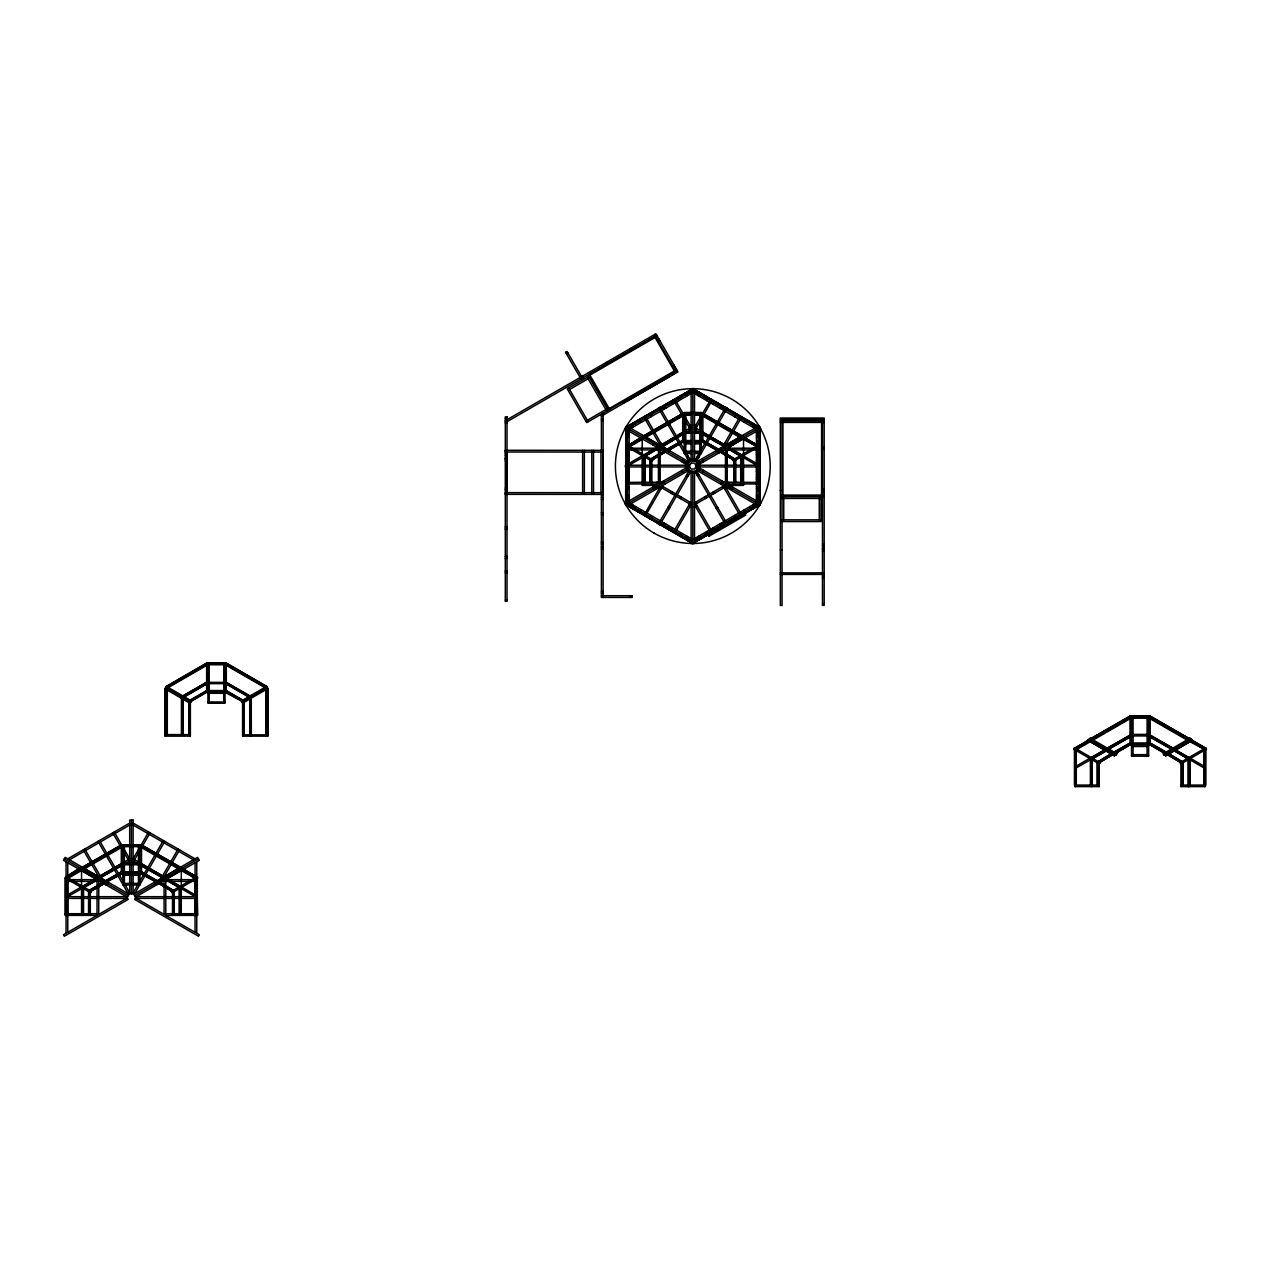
<?xml version="1.0" encoding="UTF-8"?>
<svg xmlns="http://www.w3.org/2000/svg" width="1270" height="1270" viewBox="0 0 1270 1270"><rect width="100%" height="100%" fill="white"/><g stroke="black" fill="none" stroke-linecap="round" stroke-linejoin="round"><path stroke-width="1.5" d="M66.072 878.586L66.072 877.697M179.562 913.86L179.562 915.4L179.562 887.619M603.266 492.681L603.266 494.395L505.301 494.347L505.301 492.633L601.313 492.681M603.266 452.056L603.266 450.342L505.301 450.294L505.301 452.009L601.297 452.056M740.966 482.409L740.966 483.949L740.966 456.168M1074.737 749.776L1074.737 748.903M660.781 447.596L691.166 429.308M188.881 734.6L188.881 702.326L190.373 703.199L190.373 736.14L164.989 736.14L164.878 688.769L166.354 686.356L206.645 663.019L206.645 692.325L191.675 700.976L189.992 703.262M166.545 687.959L167.18 686.848M65.977 876.744L64.992 877.967L90.678 892.794L91.44 891.461L65.77 876.633M80.01 869.632L80.788 868.299M64.357 858.822L81.566 868.759L67.739 877.76M90.472 892.667L91.249 891.334M138.938 848.773L133.128 858.837L147.86 867.331M140.875 845.423L148.606 832.009M134.604 859.679L150.098 832.866M163.354 840.518L133.191 892.746L134.668 893.604L164.83 841.375M154.607 882.523L155.416 883.809L154.607 882.523L181.277 866.965L181.959 868.49L181.277 866.965M157.083 884.46L156.273 883.174L157.083 884.46L183.61 869.14L196.818 876.76L197.596 915.4L165.783 915.4L165.783 898.398M162.592 875.84L178.086 849.027M179.562 849.884L164.084 876.697L149.336 868.188M164.005 876.935L141.51 864.251M178.53 887.333L165.576 879.538L195.215 896.652M165.449 879.777L167.053 878.697L195.215 894.874M196.564 876.919L183.483 869.363L182.801 867.854L183.61 869.14L182.007 870.22L195.088 877.76L195.056 862.774M184.198 869.029L199.326 860.298L197.612 857.345L133.763 894.207L135.477 897.16L183.61 869.14M626.586 446.627L640.604 437.674L642.223 438.753L642.096 485.426L659.289 485.426L659.289 446.722M652.685 444.897L653.542 443.405M655.114 444.309L655.971 442.833M657.733 445.833L658.59 444.341M651.875 461.216L652.637 459.883M659.368 448.548L660.146 447.215M660.908 447.659L682.704 434.499M627.713 505.936L628.571 504.444M693.912 391.271L694.769 389.779M661.718 450.104L662.575 448.627M630.333 507.444L631.19 505.968M696.531 392.779L697.389 391.303M664.146 449.532L665.004 448.056M632.047 506.46L632.904 504.968M631.904 508.349L632.762 506.873M698.103 393.684L698.96 392.208M632.46 508.667L633.317 507.19M698.103 395.653L698.96 394.176M634.032 509.572L635.73 506.603M699.357 396.383L701.088 393.43M637.667 511.683L638.524 510.191M703.866 397.018L704.723 395.526M639.239 512.588L640.096 511.096M705.437 397.923L706.295 396.43M640.651 511.429L641.509 509.937M706.707 400.622L707.565 399.145M643.985 515.318L660.146 486.918L691.102 504.777L675.608 531.606M700.326 417.322L694.515 427.371L725.472 445.246L740.95 418.417M702.262 413.956L711.041 399.177M645.096 515.969L645.954 514.477M710.438 402.78L712.153 399.812M646.144 514.588L661.622 487.775M695.992 428.228L711.486 401.399M662.13 488.061L662.988 486.585M695.658 430.006L696.516 428.53M713.057 404.289L713.915 402.812M681.942 461.788L682.8 460.296M650.145 516.906L651.002 515.429M649.843 518.7L650.7 517.223M716.042 404.035L716.899 402.558M683.514 462.693L684.371 461.2M651.415 519.62L652.272 518.128M717.614 404.94L718.471 403.463M670.878 493.109L671.735 491.633M704.39 435.054L705.247 433.562M719.884 408.226L720.725 406.749M671.989 493.744L672.846 492.268M705.501 435.689L706.358 434.213M688.737 465.709L689.594 464.233M721.455 409.131L722.297 407.654M688.594 471.678L658.336 524.081L659.813 524.939L690.07 472.535M695.547 459.629L725.805 407.225L727.281 408.067L697.024 460.486M708.581 437.467L709.438 435.991M724.075 410.654L724.932 409.162M663.305 524.51L664.162 523.018M696.008 467.931L696.865 466.455M679.26 497.951L680.117 496.459M712.772 439.896L713.629 438.404M664.877 525.415L665.734 523.923M680.371 498.586L681.228 497.11M713.883 440.531L714.74 439.055M667.147 528.685L667.988 527.209M733.346 414.02L734.203 412.544M668.718 529.606L669.56 528.114M734.917 414.941L735.774 413.448M702.818 471.853L703.675 470.376M734.616 416.735L735.473 415.258M671.687 529.352L672.544 527.86M689.102 503.634L689.959 502.158M718.344 453.231L743.347 438.642M722.614 445.579L723.471 444.087M674.132 530.749L689.61 503.92M723.995 444.389L739.473 417.56M673.465 532.336L675.164 529.368M739.664 417.671L740.521 416.195M694.436 429.308L723.932 446.326L702.897 434.499M674.576 532.987L675.418 531.495M740.775 418.322L741.632 416.83M739.918 455.867L726.98 448.088L756.618 465.201M726.837 448.31L728.44 447.246L756.618 463.423M744.109 422.211L744.966 420.735M679.307 535.718L680.164 534.241M745.522 421.053L746.379 419.576M680.879 536.623L681.736 535.146M747.093 421.957L747.951 420.481M742.537 435.737L743.49 436.801M684.53 538.734L686.244 535.781M750.729 424.069L751.586 422.577M756.475 446.31L743.537 438.531L756.745 446.151M686.641 537.972L687.499 536.496M743.394 438.753L745.014 437.674L759.015 446.627M752.3 424.974L753.158 423.481M686.641 539.956L687.499 538.48M752.856 425.291L753.713 423.815M752.713 427.18L753.57 425.704M720.614 484.108L722.312 481.139M688.213 540.861L689.07 539.385M754.428 426.196L755.285 424.72M723.043 483.537L723.884 482.044M757.047 427.704L757.904 426.228M727.027 487.807L727.885 486.331M729.647 489.315L730.504 487.839M732.076 488.744L732.933 487.267M1073.864 749.284L1087.882 740.331L1089.358 741.188L1076.404 748.967M1099.153 763.873L1099.915 762.54M1163.288 753.713L1164.098 754.999L1163.288 753.713L1189.942 738.172L1190.625 739.68L1189.942 738.172M1164.939 754.364L1165.622 755.888L1192.292 740.331L1191.466 739.045L1164.098 754.999M1165.622 755.888L1191.482 740.839L1206.294 749.284M1187.196 758.523L1174.258 750.745L1175.734 749.887L1203.897 766.08M1174.115 750.967L1175.734 749.887M1150.175 744.649L1164.32 753.126L1150.175 744.966L1150.175 716.026L1189.244 738.568L1150.175 716.328L1129.982 716.328L1090.93 738.568L1129.982 716.026L1129.982 744.966L1115.854 753.126L1129.982 744.649M1203.754 748.967L1190.815 741.188L1204.024 748.808M66.008 876.76L80.026 867.854L107.41 883.809L108.077 882.285L107.41 883.809M80.153 868.077L66.262 876.919M81.677 867.204L80.867 868.49L81.55 866.965L108.22 882.523M105.886 884.682L106.553 883.174L105.886 884.682L79.216 869.14M642.128 436.801L642.938 435.515L669.481 450.834L668.671 452.12M1074.944 748.109L1088.025 740.569L1088.692 739.045L1116.076 754.999L1116.759 753.491L1116.076 754.999M1090.216 738.172L1089.549 739.68L1090.216 738.172L1116.886 753.713M1114.425 755.65L1115.235 754.364L1114.552 755.888L1087.882 740.331L1114.552 755.888M601.393 492.458L601.393 597.424L632.19 597.424L632.142 595.709L630.333 597.424L630.333 595.709M706.422 534.162L744.934 511.889M566.499 353.933L567.992 353.076L565.594 352.361M656.765 335.232L506.301 422.1L505.444 420.624L655.907 333.756L677.942 371.904L603.282 415.004L602.424 413.528M655.383 336.264L588.661 374.793L608.87 409.813M589.105 375.571L655.05 337.502M655.923 337.201L657.4 336.344M569.595 389.509L588.121 378.809M657.431 339.82L658.924 338.963M658.336 341.392L659.828 340.535M672.544 365.982L674.021 365.125M673.449 367.554L674.926 366.697M587.343 420.259L605.869 409.559M586.073 421.481L587.565 420.624M606.092 409.94L607.568 409.083M674.957 370.173L676.434 369.316M608.425 409.035L674.37 370.951M677.085 370.427L586.724 422.592L567.261 388.89L588.74 376.476L608.203 410.194M628.475 398.986L647.732 387.858L648.16 388.604M628.793 400.082L668.306 377.269M206.645 663.337L166.56 686.483L165.148 688.927L165.259 736.14M167.053 686.768L206.645 663.908M167.513 687.022L206.645 664.432M167.783 687.181L206.645 664.75M168.339 687.499L206.645 665.385M625.745 427.355L692.801 388.652L759.857 427.355L759.857 504.793L692.801 543.512L625.745 504.793L625.745 427.355L688.467 463.582M691.134 391.589L627.459 428.355L625.745 428.355M630.285 428.704L691.69 393.24M206.645 682.276L182.959 695.944L206.645 682.339M183.293 696.135L206.645 682.657M184.245 696.69L206.645 683.752M184.515 696.849L206.645 684.07M627.666 445.468L640.747 437.912M628.999 445.341L641.413 438.182M644.493 436.404L682.704 414.337L685.784 414.337M628.872 446.151L642.223 438.753L629.126 446.31L628.936 482.409M682.704 415.068L645.128 436.769L682.704 415.385M190.182 700.119L206.645 690.61M190.436 700.262L206.645 690.912M628.999 447.119L642.953 439.071M646.033 437.293L682.704 416.115M191.405 700.818L206.645 692.023L226.314 692.023L241.554 700.818L242.84 703.04L242.84 736.14M668.353 425.434L669.846 424.593M656.717 445.246L660.765 442.912M688.753 426.752L691.452 425.196M628.999 463.423L657.161 447.246L658.781 448.31L645.684 455.867M644.223 455.025L657.304 447.469M682.704 432.8L660.209 445.484L691.102 427.371L685.292 417.322M660.956 445.77L684.244 432.308L699.468 432.308M628.999 465.201L658.781 448.31M682.704 440.309L666.972 449.389L682.704 440.611M668.449 450.231L682.704 442.008M668.576 450.469L682.704 442.309L691.055 442.309M225.044 692.261L241.3 700.976L266.668 686.324L267.843 688.61L267.954 736.14L242.586 736.14L242.586 703.199L267.954 688.546M241.998 702.056L267.256 687.467M686.498 456.867L687.991 456.009M687.149 457.978L688.626 457.121M687.769 461.232L691.134 459.295M687.61 467.106L624.888 503.317L626.602 506.27L689.324 470.059M696.293 462.089L759.015 425.879L760.714 428.847L697.992 465.058M742.664 435.515L716.137 450.834L716.947 452.12M625.745 504.793L688.467 468.582M697.135 463.582L759.857 427.355M694.484 472.869L697.849 470.932M696.992 475.028L698.468 474.17M697.627 476.139L699.119 475.282M732.774 459.994L758.444 445.167L759.222 446.5L733.552 461.327L732.981 459.883M67.77 858.822L129.699 823.071M69.485 859.806L84.122 851.36M85.598 850.503L98.854 842.851M100.33 841.994L113.586 834.342M115.078 833.485L129.699 825.04M694.436 502.856L723.836 485.886M694.15 506.968L696.849 505.412M724.837 489.252L728.901 486.918M81.55 868.743L66.072 876.808M83.09 867.854L121.317 845.788M67.469 877.618L80.693 869.982M121.317 846.534L83.725 868.235L121.317 846.836M67.612 878.586L81.55 870.521L81.55 915.4M84.63 868.743L121.317 847.566M715.772 507.571L717.264 506.714M716.423 508.683L717.899 507.825M113.49 868.188L98.742 876.697L83.264 849.884M114.967 867.331L129.699 858.837L123.889 848.773M67.612 894.874L95.774 878.697L97.377 879.777L84.296 887.333M121.317 863.87L98.742 876.903L121.317 864.251M82.82 886.476L95.901 878.919M67.612 896.652L97.377 879.777M129.699 860.806L100.282 877.792L121.317 865.949M693.912 538.924L755.332 503.46M694.484 540.56L758.158 503.809L759.857 503.809M89.456 890.159L102.537 882.602L89.583 890.381L91.059 891.238L104.14 883.682L90.932 891M121.317 871.76L105.585 880.84L121.317 872.061M139.97 873.538L155.781 881.697L141.51 873.76L121.317 873.76L107.061 881.697L122.857 873.538M708.073 535.289L745.109 513.905M134.62 895.683L198.469 858.822M1088.692 740.839L1074.737 747.998L1074.737 786.606L1099.28 786.606L1099.28 785.066L1074.468 785.066L1074.468 749.617M1093.422 738.092L1129.982 716.994M1076.15 748.808L1089.358 741.188M1129.982 717.725L1092.406 739.426L1129.982 718.026M1076.277 749.776L1090.231 741.728M1093.311 739.95L1129.982 718.772M1076.277 766.08L1104.44 749.887L1106.059 750.967L1092.962 758.523M1129.982 735.06L1107.424 748.093L1129.982 735.457M1091.501 757.682L1104.582 750.125M1076.277 767.858L1106.059 750.967M1129.982 736.838L1108.964 748.982L1129.982 737.156M1129.982 742.95L1114.25 752.046L1129.982 743.267M1190.72 739.505L1189.18 738.616M183.483 869.363L182.007 870.22L181.261 868.759L196.755 876.808M1190.673 741.41L1192.149 740.569L1205.23 748.109M709.39 533.844L692.61 543.481L625.665 504.603L625.872 427.196L693.007 388.683L759.936 427.545L759.746 504.952L744.633 513.62M682.704 413.448L691.055 413.448M694.563 413.448L702.897 413.448M691.055 413.687L682.704 413.687L643.652 435.928L684.244 412.464L701.357 412.464L741.966 435.928L702.897 413.687L694.563 413.687M699.818 414.337L702.897 414.337L741.124 436.404M685.784 414.941L691.055 414.941L685.784 415.163M694.563 414.941L699.818 414.941L694.563 415.163M601.393 416.147L603.107 416.147M505.301 418.147L507.016 418.147M780.336 418.925L824.182 418.925M601.393 419.179L603.107 419.179M782.05 419.814L822.468 419.814M822.468 420.211L824.182 420.243M601.393 420.989L603.107 420.989M780.336 420.862L824.182 420.862M505.301 421.164L507.016 421.164M780.336 422.402L824.182 422.402M505.301 422.989L507.016 422.989M759.857 428.355L758.158 428.355L694.484 391.589M625.745 429.641L627.459 429.641L627.459 502.523L625.745 502.523M759.857 429.641L758.158 429.641L758.158 502.523L759.857 502.523M685.784 431.768L691.055 431.768M694.563 431.768L699.818 431.768M625.745 432.657L627.459 432.657M758.158 432.657L759.857 432.657M682.704 433.292L684.244 433.292M685.784 433.308L691.055 433.308M694.563 433.308L699.818 433.308M701.357 433.292L702.897 433.292M627.459 433.642L629.174 433.642M756.444 433.642L758.158 433.642M682.704 434.197L684.244 434.197M701.357 434.197L702.897 434.197M625.745 434.467L627.459 434.467M758.158 434.467L759.857 434.467M625.745 435.118L627.459 435.118M758.158 435.118L759.857 435.118M627.459 435.467L629.174 435.467M756.444 435.467L758.158 435.467M629.174 436.912L625.745 436.928M756.444 436.912L759.857 436.928M685.784 440.579L691.055 440.579M694.563 440.579L699.818 440.579M685.784 440.817L691.055 440.817M694.563 440.817L699.818 440.817M625.745 441.134L627.459 441.134M758.158 441.134L759.857 441.134M682.704 442.071L684.244 442.071M701.357 442.071L702.897 442.071M694.563 442.309L702.897 442.309L717.042 450.469M625.745 442.944L627.459 442.944M758.158 442.944L759.857 442.944M684.244 443.198L685.784 443.198M699.818 443.198L701.357 443.198M627.459 443.579L629.174 443.579M756.444 443.579L758.158 443.579M685.784 443.849L691.055 443.849M694.563 443.849L699.818 443.849M744.204 438.182L758.158 445.341M756.618 446.246L758.158 446.23M758.158 447.135L742.664 439.071M822.468 447.469L824.182 447.469L822.468 449.294L824.182 449.294M627.459 448.215L658.431 448.215M727.186 448.215L758.158 448.215M625.745 448.421L627.459 448.421M758.158 448.421L759.857 448.421M625.745 449.707L629.174 449.707M756.444 449.707L759.857 449.707M627.459 449.913L658.431 449.913M727.186 449.913L758.158 449.913M684.244 451.263L701.357 451.263M685.784 451.993L691.055 451.993M694.563 451.993L699.818 451.993M627.459 452.723L629.174 452.723M684.244 452.628L685.784 452.628M699.818 452.628L701.357 452.628M756.444 452.723L758.158 452.723M505.301 453.406L507.016 453.406M691.055 453.533L684.244 453.533L684.244 413.448M694.563 453.533L701.357 453.533L701.357 413.448M627.459 454.549L629.174 454.549M756.444 454.549L758.158 454.549M505.301 455.216L507.016 455.216M625.745 455.184L627.459 455.184M644.652 455.279L643.112 455.279L643.176 482.409M740.966 455.279L742.505 455.279L742.426 482.409M758.158 455.184L759.857 455.184M625.745 456.994L627.459 456.994M758.158 456.994L759.857 456.994M505.301 458.248L507.016 458.248M505.301 458.359L507.016 458.359M505.301 459.645L507.016 459.645M627.459 460.597L629.174 460.597M756.444 460.597L758.158 460.597M505.301 460.931L507.016 460.867M627.459 462.407L629.174 462.407M756.444 462.407L758.158 462.407M627.459 465.217L685.848 465.217M699.77 465.217L758.158 465.217M685.848 466.931L625.332 466.931L625.332 465.217M699.77 466.931L760.285 466.931L760.285 465.217M627.459 469.741L629.174 469.741M756.444 469.741L758.158 469.741M627.459 471.567L629.174 471.567M756.444 471.567L758.158 471.567M625.745 475.155L627.459 475.155M758.158 475.155L759.857 475.155M625.745 476.98L627.459 476.98M758.158 476.98L759.857 476.98M627.459 477.615L629.174 477.615M756.444 477.615L758.158 477.615M627.459 479.425L629.174 479.425M756.444 479.425L758.158 479.425M627.189 482.409L658.431 482.235M727.186 482.235L758.412 482.409M625.745 482.457L629.174 482.457M756.444 482.457L759.857 482.457M625.745 483.743L629.174 483.743M756.444 483.743L759.857 483.743M627.459 483.949L658.431 483.949M727.186 483.949L758.158 483.949M627.459 486.759L629.174 486.759M756.444 486.759L758.158 486.759M505.301 488.093L507.016 488.093L505.301 489.903L507.016 489.903M627.459 488.569L629.174 488.569M756.444 488.569L758.158 488.569M625.745 489.22L627.459 489.22M758.158 489.22L759.857 489.22M822.468 489.077L824.182 489.077M780.336 490.363L782.05 490.363M822.468 490.363L824.182 490.363M625.745 491.03L627.459 491.03M758.158 491.03L759.857 491.03M822.468 491.649L824.182 491.649M822.468 494.665L824.182 494.665M782.05 495.078L822.468 495.078M625.745 495.236L629.174 495.252M756.444 495.252L759.857 495.236M782.05 495.967L822.468 495.967M627.459 496.697L629.174 496.697M756.444 496.697L758.158 496.697M822.468 496.491L824.182 496.491M782.05 496.745L820.976 496.745L820.976 521.557L782.05 521.557M625.745 497.046L627.459 497.046M758.158 497.046L759.857 497.046M601.393 497.586L603.107 497.586L601.393 499.412L603.107 499.412M625.745 497.681L627.459 497.681M758.158 497.681L759.857 497.681M627.459 498.507L629.174 498.507M756.444 498.507L758.158 498.507M782.05 498.443L820.976 498.443M625.745 499.491L627.459 499.491M758.158 499.491L759.857 499.491M625.745 503.809L627.459 503.809L691.134 540.56M603.107 512.762L601.393 512.762L603.107 514.588L601.393 514.588M782.05 519.843L820.976 519.843M505.301 526.812L507.016 526.812M505.301 528.082L507.016 528.082M505.301 529.368L507.016 529.32M601.393 541.814L603.107 541.814M601.393 543.1L603.107 543.1M822.468 543.703L824.182 543.703M601.393 544.37L603.107 544.37M822.468 545.513L824.182 545.513M601.393 547.402L603.107 547.402M822.468 548.545L824.182 548.545M601.393 549.211L603.107 549.211M780.336 549.831L782.05 549.831M822.468 549.831L824.182 549.831M822.468 551.116L824.182 551.116M505.301 556.546L507.016 556.546L505.301 558.356L507.016 558.356M507.016 571.008L505.301 571.008L507.016 572.818L505.301 572.818M780.336 572.865L824.182 572.865M780.336 574.405L824.182 574.405M822.468 576.993L824.182 576.993M822.468 578.279L824.182 578.279M601.393 591.296L603.107 591.296M601.393 593.122L603.107 593.122M603.107 595.709L632.19 595.709M601.393 596.138L603.107 596.138M505.301 600.043L507.016 600.043M822.468 604.155L824.182 604.155M209.217 664.448L223.758 664.448M209.217 664.575L223.758 664.575M209.217 682.371L223.758 682.371M209.217 683.657L223.758 683.657M209.217 690.547L223.758 690.547M209.217 690.785L223.758 690.785M206.645 692.261L207.931 692.261M207.931 692.928L209.217 692.928M223.758 692.928L225.044 692.928M209.217 693.309L223.758 693.309M209.217 701.961L223.758 701.961M207.931 702.342L209.217 702.342M223.758 702.342L225.044 702.342M1129.982 716.105L1150.175 716.105M1131.522 716.994L1133.062 716.994M1133.062 717.645L1147.096 717.645M1133.062 717.82L1147.096 717.82M1133.062 734.409L1147.096 734.409M190.373 734.6L164.989 734.6L166.37 734.52L166.37 689.626M242.586 734.854L267.954 734.854M1129.982 735.949L1147.096 735.949M1131.522 736.838L1133.062 736.838M1133.062 743.236L1147.096 743.236M1133.062 743.474L1147.096 743.474M1129.982 744.966L1150.175 744.966M1147.096 745.855L1148.636 745.855M1133.062 746.506L1147.096 746.506M1203.897 748.903L1205.436 748.887M1205.436 749.792L1189.942 741.728M1133.062 754.65L1147.096 754.65M1131.522 755.285L1133.062 755.285M1147.096 755.285L1148.636 755.285M1091.93 757.936L1090.39 757.92L1090.47 785.066M1090.39 758.825L1091.93 758.825M1188.244 758.825L1189.784 757.92M121.317 844.899L141.51 844.899M124.396 846.63L138.43 846.63M124.396 863.219L138.43 863.219M124.396 864.759L139.97 864.759M121.317 865.648L122.857 865.648M139.97 865.648L141.51 865.648M124.396 872.046L138.43 872.046M124.396 872.284L138.43 872.284M122.857 874.665L124.396 874.665M138.43 874.665L139.97 874.665M124.396 875.3L138.43 875.3M66.072 879.665L97.044 879.665L97.044 896.683M196.755 879.665L165.783 879.665L165.783 896.683M66.072 881.38L97.044 881.38M165.783 881.38L196.755 881.38M124.396 883.444L138.43 883.444M122.857 883.698L139.97 883.698M122.857 884.095L124.396 884.095M138.43 884.095L139.97 884.095M83.264 886.746L81.724 886.73L81.788 913.86M179.562 886.746L181.102 886.73L181.038 913.86M66.072 896.683L126.381 896.683L126.381 898.398L66.072 898.398M196.755 896.683L136.446 896.683L136.446 898.398L196.755 898.398M66.072 913.701L97.044 913.701M165.783 913.701L196.755 913.701M65.23 913.86L90.614 913.86L90.614 915.4M197.596 913.86L172.212 913.86L172.212 915.4M1088.025 740.569L1089.501 741.41M693.912 393.24L755.332 428.704M744.871 437.912L757.952 445.468M702.897 415.068L740.489 436.769L702.897 415.385M702.897 416.115L739.584 437.293M715.772 424.593L717.264 425.434M694.15 425.196L696.849 426.752M724.837 442.912L728.901 445.246M702.897 432.419L725.472 445.437L702.897 432.8M728.313 447.469L741.394 455.025M701.357 432.308L724.662 445.77M702.897 440.309L718.645 449.389L702.897 440.611M702.897 442.008L717.169 450.231M1192.292 740.331L1205.5 747.966L1205.436 786.606L1180.878 786.606L1180.878 785.066L1205.69 785.066L1205.69 749.617M1151.842 717.947L1189.165 740.394M697.627 456.009L699.119 456.867M1150.175 717.725L1187.767 739.426L1150.175 718.026M696.992 457.121L698.468 457.978M1150.175 718.772L1186.863 739.95M694.484 459.295L697.849 461.232M689.324 462.089L626.602 425.879L624.888 428.847L687.61 465.058M697.992 467.106L760.714 503.317L759.015 506.27L696.293 470.059M697.135 468.582L759.857 504.793M1150.175 735.06L1172.75 748.093L1150.175 735.457M1175.591 750.125L1188.672 757.682M1150.175 736.838L1171.21 748.982L1150.175 737.156M1174.258 750.745L1203.897 767.858M687.769 470.932L691.134 472.869M687.149 474.17L688.626 475.028M686.498 475.282L687.991 476.139M1150.175 742.95L1165.924 752.046L1150.175 743.267M661.781 485.886L691.166 502.856M656.717 486.918L660.765 489.252M688.753 505.412L691.452 506.968M668.353 506.714L669.846 507.571M667.718 507.825L669.195 508.683M630.285 503.46L691.69 538.924M266.668 686.324L226.314 663.019L226.314 692.325M226.314 663.337L266.414 686.483L267.7 688.705L267.684 736.14M226.314 663.908L265.906 686.768M226.314 664.432L265.446 687.022M226.314 664.75L265.176 687.181M226.314 665.385L264.636 687.499M226.314 682.276L249.999 695.944M226.314 682.657L249.682 696.135M226.314 683.752L248.714 696.69M226.314 684.07L248.46 696.849M226.314 690.61L242.792 700.119M226.314 690.912L242.522 700.262M166.291 686.324L191.675 700.976M165.719 687.467L190.96 702.056M164.878 688.769L190.198 703.389M133.128 823.071L195.056 858.822M133.128 825.04L147.749 833.485M149.241 834.342L162.496 841.994M163.973 842.851L177.228 850.503M178.705 851.36L193.342 859.806M141.51 845.788L179.737 867.854M141.51 846.534L179.102 868.235L141.51 846.836M182.134 869.982L195.358 877.618M141.51 847.566L178.197 868.743M195.215 878.586L181.277 870.521L181.277 915.4M141.51 863.87L164.084 876.903M166.926 878.919L180.007 886.476M133.128 860.806L162.544 877.792L141.51 865.949M141.51 871.76L157.242 880.84L141.51 872.061M106.362 883.079L128.207 895.683M78.629 869.029L63.5 860.298L65.214 857.345L129.064 894.207L127.349 897.16L81.978 870.966M1191.339 739.283L1192.149 740.569M1173.528 749.427L1174.29 750.76M1180.259 762.54L1181.021 763.873M1172.75 749.871L1173.512 751.205M732.076 443.405L732.933 444.897M729.647 442.833L730.504 444.309M727.027 444.341L727.885 445.833M725.472 447.215L726.234 448.548M723.932 446.326L724.694 447.659M690.832 389.779L691.69 391.271M757.047 504.444L757.904 505.936M723.043 448.627L723.884 450.104M688.213 391.303L689.07 392.779M754.428 505.968L755.285 507.444M654.796 334.391L655.653 335.867M720.614 448.056L721.471 449.532M655.272 336.09L675.608 371.284M752.713 504.968L753.57 506.46M654.606 336.725L674.814 371.729M686.641 392.208L687.499 393.684M752.856 506.873L753.713 508.349M753.221 508.635L752.364 507.159L753.158 508.667M686.641 394.176L687.499 395.653M672.83 372.888L673.687 374.364M686.244 396.383L684.53 393.43M749.887 506.603L751.649 509.54M750.729 508.095L751.586 509.572M671.258 373.793L672.116 375.269M680.879 395.526L681.736 397.018M668.639 375.301L669.496 376.777M746.046 510.794L746.903 512.286M667.528 375.936L668.385 377.428M679.307 396.43L680.164 397.923M667.798 377.269L667.369 376.523L648.113 387.652L648.541 388.398M744.109 509.937L745.585 513.001L707.072 535.273L706.358 534.051M744.204 512.318L745.76 515.017L708.708 536.4L707.168 533.733M678.037 399.145L678.894 400.622M744.331 514.35L744.982 515.461M675.608 400.558L683.355 413.956M740.95 513.731L725.472 486.918L694.515 504.777L710.009 531.606M674.576 399.177L675.418 400.653M673.465 399.812L675.164 402.78M674.132 401.399L689.61 428.228M723.995 487.775L739.473 514.588M689.102 428.53L689.959 430.006M722.614 486.585L723.471 488.061M671.687 402.812L672.544 404.289M702.818 460.296L703.675 461.772M734.616 515.429L735.473 516.906M668.718 402.558L669.56 404.035M667.147 403.463L667.988 404.94M631.269 347.98L632.127 349.456L629.698 348.885L630.555 350.361M664.877 406.749L665.734 408.226M680.371 433.562L681.228 435.054M713.883 491.633L714.74 493.109M679.26 434.213L680.117 435.689M712.772 492.268L713.629 493.744M663.305 407.654L664.162 409.131M696.008 464.233L696.865 465.709M690.07 459.629L659.813 407.225L658.336 408.067L688.594 460.486M697.024 471.678L726.218 522.24M726.424 522.589L727.059 523.7M660.686 409.162L661.543 410.654M676.18 435.991L677.037 437.467M725.614 522.907L726.329 524.129M708.581 494.681L709.438 496.173M724.075 521.51L724.932 522.986M695.547 472.535L724.821 523.256M724.948 523.446L725.583 524.558M688.737 466.455L689.594 467.931M721.455 523.018L722.297 524.51M671.989 438.404L672.846 439.896M705.501 496.459L706.358 497.951M670.878 439.055L671.735 440.531M704.39 497.11L705.247 498.586M719.884 523.923L720.725 525.415M651.415 412.544L652.272 414.02M649.843 413.448L650.7 414.941M650.145 415.258L651.002 416.735M681.942 470.376L682.8 471.853M713.057 527.86L713.915 529.352M662.13 444.087L662.988 445.579M695.658 502.158L696.516 503.634M646.144 417.56L661.622 444.389M695.992 503.92L711.486 530.749L710.438 529.368M645.096 416.195L645.954 417.671M643.985 416.83L644.842 418.322M644.652 418.417L660.146 445.246M708.85 534.845L709.486 535.956M706.707 531.527L707.565 533.019M607.489 361.696L608.346 363.188M628.031 398.748L628.888 400.225M640.651 420.735L641.509 422.211M706.025 533.908L706.882 535.384M639.239 419.576L640.096 421.053M605.917 362.617L606.774 364.093M626.92 399.383L627.777 400.875M704.913 534.543L705.771 536.019M637.667 420.481L638.524 421.957M624.3 400.907L625.158 402.384M622.729 401.812L623.586 403.288M634.032 422.577L634.889 424.069M699.357 535.781L701.088 538.734M698.103 536.496L698.96 537.972M632.46 423.481L633.317 424.974M698.659 538.147L699.452 539.671M631.904 423.815L632.762 425.291M698.103 538.48L698.96 539.956M632.047 425.704L632.904 427.18M663.289 481.139L665.004 484.108M630.333 424.72L631.19 426.196M696.531 539.385L697.389 540.861M661.718 482.044L662.575 483.537M627.713 426.228L628.571 427.704M657.733 486.331L658.59 487.807M655.114 487.839L655.971 489.315M589.439 374.348L609.648 409.353M652.685 487.267L653.542 488.744M587.264 377.333L606.727 411.051M582.343 376.222L583.2 377.698M603.536 412.893L604.393 414.369M581.596 376.65L567.055 351.457L565.579 352.314L580.977 378.984M581.231 376.857L582.089 378.349M568.738 388.033L588.2 421.735M265.779 686.848L266.414 687.959M241.363 700.945L242.649 703.167M182.039 868.299L182.816 869.632M171.577 891.334L172.355 892.667M114.221 832.009L121.952 845.423M112.728 832.866L128.222 859.679M99.489 840.518L129.635 892.746L128.159 893.604L97.996 841.375M84.741 849.027L100.235 875.84M724.059 446.262L724.821 447.596M1204.531 785.066L1204.547 786.606M1204.23 750.475L1204.23 785.066M1203.897 749.951L1203.96 785.066M1189.784 759.698L1189.784 785.066M1189.704 758.857L1189.704 785.066M1189.45 759.015L1189.45 785.066M1189.133 785.066L1189.133 786.606M1187.974 759.857L1187.974 785.066M1182.941 762.762L1182.941 785.066M1182.672 762.921L1182.672 785.066M1181.481 763.603L1181.481 785.066M1181.211 763.762L1181.148 786.606M1148.636 716.105L1148.636 756.19L1131.522 756.19L1131.522 716.105M1147.096 716.105L1147.096 756.19M1133.062 716.105L1133.062 756.19M1099.026 786.606L1098.963 763.762M1098.693 763.603L1098.693 785.066M1097.486 762.921L1097.486 785.066M1097.232 762.762L1097.232 785.066M1092.2 759.857L1092.2 785.066M1091.93 759.698L1091.93 786.606M1091.041 785.066L1091.041 786.606M1090.724 759.015L1090.724 785.066M1076.277 749.951L1076.277 785.066M1076.214 750.633L1076.214 785.066M1075.944 750.475L1075.944 785.066M1075.642 785.066L1075.626 786.606M822.468 418.925L822.468 605.441L824.182 605.441L824.182 418.02L780.336 418.02L780.336 605.441L782.05 605.441L782.05 418.925M821.579 419.814L821.579 495.078M819.69 496.745L819.69 498.443M819.261 498.443L819.261 519.843M783.749 498.443L783.749 519.843M783.32 496.745L783.32 498.443M782.939 419.814L782.939 495.078M757.253 482.409L757.269 483.949M756.952 447.818L756.952 482.409M756.618 445.341L756.682 482.409M756.444 430.625L756.444 445.405M756.444 448.421L756.444 501.539M743.521 438.737L743.521 485.426L726.329 485.426L726.329 446.722M742.156 456.359L742.156 482.409M740.696 457.2L740.696 482.409M735.663 460.105L735.663 482.409M735.394 460.264L735.394 482.409M734.203 460.962L734.203 482.409M733.933 461.105L733.869 483.949M733.6 482.409L733.6 483.949M728.901 446.802L728.901 449.913M728.901 482.235L728.901 485.362M727.186 448.119L727.186 485.918M725.472 449.104L725.472 483.044M702.897 413.369L702.897 442.309M699.818 413.448L699.818 453.533M699.532 462.201L699.532 469.964M694.515 461.073L694.515 388.652L691.102 388.652L691.102 461.073M694.515 471.091L694.515 543.512L691.102 543.512L691.102 471.091M692.801 388.652L692.801 461.073M692.801 471.091L692.801 543.512M686.086 462.201L686.086 469.964M685.784 413.448L685.784 453.533M682.704 413.369L682.704 442.309M660.146 449.104L660.146 483.044M658.431 448.119L658.431 485.918M656.717 446.802L656.717 449.913M656.717 482.235L656.717 485.362M652.002 482.409L652.002 483.949M651.685 461.105L651.748 483.949M651.415 460.962L651.415 482.409M650.208 460.264L650.208 482.409M649.954 460.105L649.954 482.409M644.922 457.2L644.922 482.409M644.652 456.168L644.652 483.949M643.445 456.359L643.445 482.409M629.174 430.625L629.174 445.405M629.174 448.421L629.174 501.539M628.666 447.818L628.666 482.409M628.364 482.409L628.348 483.949M603.107 597.424L603.107 414.861L601.393 414.861L601.393 451.739M602.678 450.326L602.678 494.395M600.964 450.326L600.964 494.395M593.519 450.342L593.519 494.395M591.804 450.342L591.804 494.395M584.343 450.342L584.343 494.395M582.628 450.342L582.628 494.395M506.841 450.294L506.841 494.347M267.192 688.991L267.192 736.14M266.732 689.261L266.732 734.854M266.462 689.404L266.462 734.854M266.303 734.854L266.303 736.14M265.906 689.721L265.906 734.854M251.285 698.167L251.285 734.854L251.222 698.198M250.968 698.357L250.904 736.14M249.999 698.913L249.999 736.14M249.73 699.072L249.73 734.854M244.078 702.342L244.078 734.854M243.808 702.485L243.808 734.854M225.044 663.099L225.044 703.247L207.931 703.247L207.931 663.099M223.758 663.099L223.758 703.247M209.217 663.099L209.217 703.247M197.326 878.253L197.326 915.4M196.755 861.79L196.755 878.586M196.755 915.4L196.755 933.291M196.12 878.951L196.12 913.86M195.85 879.094L195.866 915.4M195.215 878.761L195.215 913.86M195.056 881.38L195.056 896.683M195.056 898.398L195.056 913.701M195.056 915.4L195.056 932.307M190.103 703.04L190.103 736.14M189.151 702.485L189.151 734.6M183.229 699.357L183.229 734.6M182.959 699.214L182.959 734.6L181.419 734.6L181.419 698.325M181.753 698.516L181.753 734.6M180.769 887.809L180.769 913.86M179.292 888.667L179.292 913.86M174.276 891.556L174.276 913.86M174.006 891.715L174.006 913.86M172.799 892.413L172.799 913.86M172.53 892.572L172.482 915.4M167.307 690.166L167.307 734.6M166.1 689.483L166.1 734.52M165.767 689.277L165.767 734.6M164.084 880.65L164.084 896.683M164.084 898.398L164.084 914.416M141.51 873.76L141.51 844.836L180.562 867.378L141.51 845.137L121.317 845.137L82.264 867.378L121.317 844.836L121.317 873.76M139.97 844.899L139.97 884.984L122.857 884.984L122.857 844.899M138.43 844.899L138.43 884.984M131.413 820.102L131.413 893.826M124.396 844.899L124.396 884.984M98.742 880.65L98.742 896.683M98.742 898.398L98.742 914.416M97.044 898.398L97.044 915.4L65.23 915.4L65.23 878.094M90.297 892.572L90.345 915.4M90.027 892.413L90.027 913.86M88.821 891.715L88.821 913.86M88.551 891.556L88.551 913.86M83.534 888.667L83.534 913.86M83.264 887.619L83.264 915.4M82.058 887.809L82.058 913.86M67.77 862.774L67.77 877.792M67.77 881.38L67.77 894.763M67.77 898.398L67.77 913.701M67.77 915.4L67.77 932.307M67.612 878.761L67.612 913.86M66.977 879.094L66.961 915.4M66.707 878.951L66.707 913.86M66.072 861.79L66.072 878.586M66.072 915.4L66.072 933.291M65.5 878.253L65.5 915.4M1188.244 785.066L1188.244 786.606L1188.244 785.066M135.477 897.906L134.62 899.382L198.469 936.244L199.326 934.768L135.477 897.906M158.814 883.444L171.767 891.238L158.814 883.444M160.29 882.602L173.244 890.381L160.29 882.602M627.158 445.167L626.396 446.5L652.066 461.327L652.843 459.994L627.158 445.167M688.435 460.216L685.546 465.233L689.912 471.091L689.912 472.805L695.706 472.805L695.706 471.091L700.072 465.233L697.182 460.216L695.706 461.073L688.435 460.216M689.912 461.073L685.546 466.931L688.435 471.948L689.912 471.091L697.182 471.948L700.072 466.931L695.706 461.073L695.706 459.359L689.912 459.359L689.912 461.073M691.086 463.09L689.356 466.09L691.086 469.075L694.531 469.075L696.262 466.09L694.531 463.09L691.086 463.09M720.217 451.993L733.155 459.772L720.217 451.993M721.678 451.152L734.631 458.93L721.678 451.152M1074.436 747.824L1073.674 749.157L1099.344 763.984L1100.122 762.651L1074.436 747.824M1167.495 754.65L1180.433 762.429L1167.495 754.65M1168.956 753.793L1181.91 761.587L1168.956 753.793M663.924 451.152L650.986 458.93L663.924 451.152M665.401 451.993L652.447 459.772L665.401 451.993M127.349 897.906L63.5 934.768L64.357 936.244L128.207 899.382L127.349 897.906M197.056 876.633L171.386 891.461L172.148 892.794L197.834 877.967L197.056 876.633M1111.202 753.793L1098.264 761.587L1111.202 753.793M1112.679 754.65L1099.725 762.429L1112.679 754.65M1205.722 747.824L1180.052 762.651L1180.83 763.984L1206.5 749.157L1205.722 747.824M507.016 416.862L505.301 416.862L505.301 601.329L507.016 601.329L507.016 416.862M226.314 663.099L206.645 663.099L226.314 663.162M133.128 820.102L129.699 820.102L129.699 893.826L133.128 893.826L133.128 820.102M653.923 533.003A77.406 77.406 0 0 0 770.207 466.281A77.406 77.406 0 0 0 654.288 398.939A77.406 77.406 0 0 0 653.923 533.003"/></g></svg>
